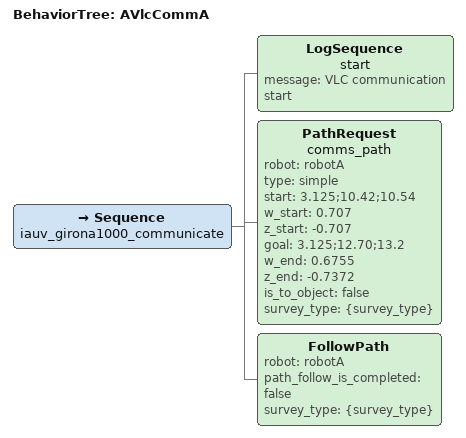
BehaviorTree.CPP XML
<!-- goto luma -->
<root BTCPP_format="4">
    <BehaviorTree ID="AVlcCommA">
        <Sequence name="iauv_girona1000_communicate">
            <LogSequence name="start"    message="VLC communication start" />
            <!-- Comm Path -->
            <PathRequest name="comms_path"
                            robot="robotA"
                            type="simple"
                            start="3.125;10.42;10.54" w_start="0.707" z_start="-0.707"
                            goal="3.125;12.70;13.2" w_end="0.6755" z_end="-0.7372"
                            is_to_object="false" survey_type="{survey_type}"/>
            <FollowPath robot="robotA" path_follow_is_completed="false" survey_type="{survey_type}"/>
        </Sequence>
    </BehaviorTree>
</root>
<!-- stationA -->

<!-- stationB -->
